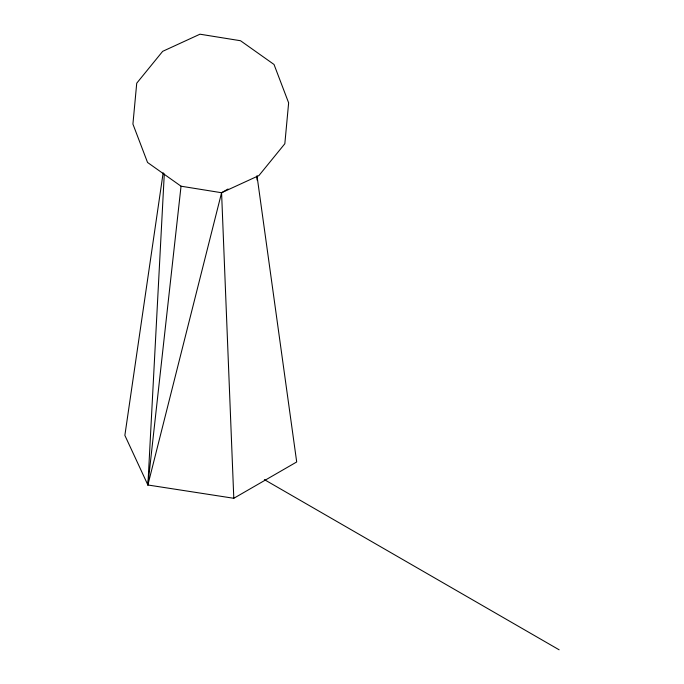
<?xml version="1.0" encoding="UTF-8"?>
<svg xmlns="http://www.w3.org/2000/svg" width="684" height="684" viewBox="0 0 684 684"><rect width="100%" height="100%" fill="white"/><g stroke="black" fill="none" stroke-linecap="round" stroke-linejoin="round"><path stroke-width="1.03" d="M256.987 175.72L296.702 461.965L233.8 498.285L147.881 484.99L164.288 173.924M163.168 172.736L124.864 435.383L147.881 484.99L181.038 186.202L147.539 162.459L132.918 124.078L136.732 83.191L162.664 51.343L199.976 34.2L240.52 40.732L274.027 64.476L288.639 102.856L284.835 143.743L258.903 175.591L221.582 192.734L181.038 186.202M147.881 484.99L221.582 192.734L228.028 189.015M264.375 479.621L559.136 649.8M256.851 176.814L257.081 180.012M221.582 192.734L233.8 498.285"/></g></svg>
